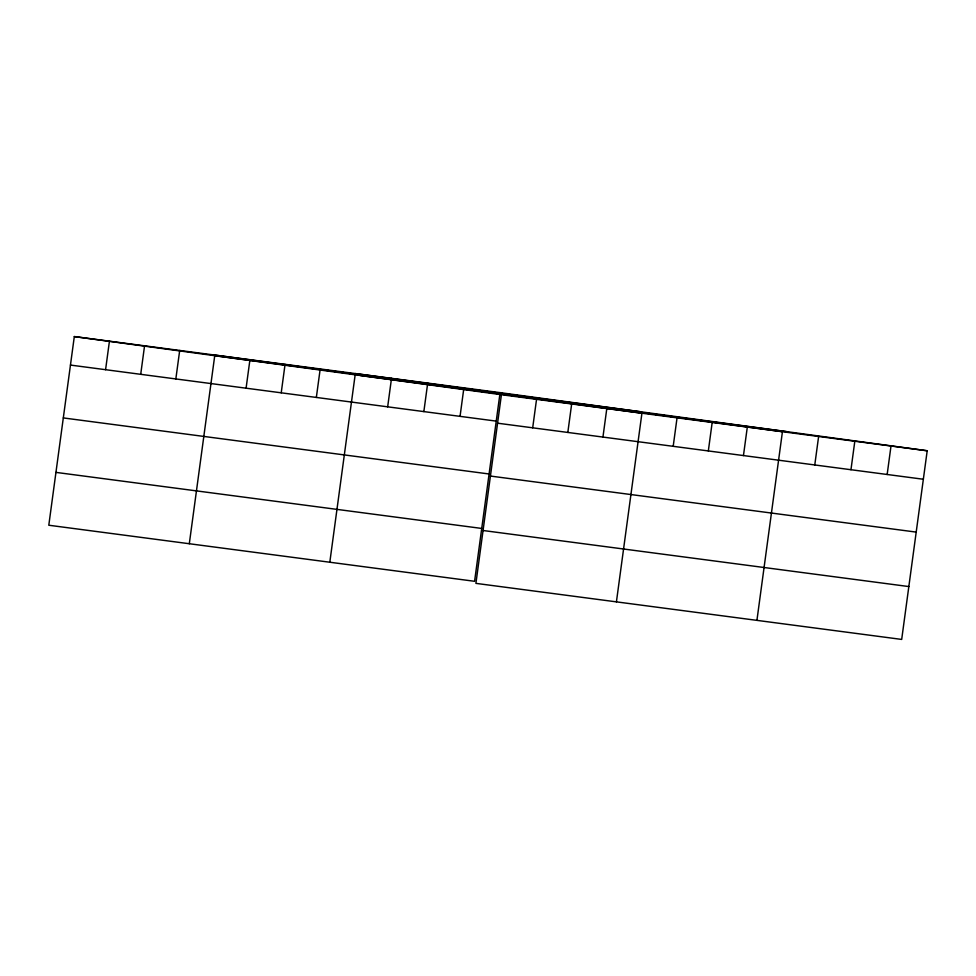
<?xml version="1.0" encoding="UTF-8"?>
<svg xmlns="http://www.w3.org/2000/svg" width="976" height="976" viewBox="0 0 976 976"><rect width="100%" height="100%" fill="white"/><g stroke="black" fill="none" stroke-linecap="round" stroke-linejoin="round"><path stroke-width="1.46" d="M500.09 392.633L74.31 336.574L48.8 525.234L474.58 581.293L500.09 392.633L927.2 450.766L901.69 639.426L475.91 583.367L501.42 394.707L927.2 450.766M105.579 369.697L109.434 341.21M140.715 374.32L144.558 345.833M175.839 378.944L179.694 350.457M189.307 543.73L214.818 355.081L641.927 413.202L616.417 601.863M246.086 388.192L249.941 359.705M281.222 392.816L285.065 364.329M316.346 397.439L320.201 368.952M329.815 562.237L355.325 373.576L782.435 431.709L756.925 620.358M387.667 406.833L391.51 378.346M423.852 411.591L427.708 383.104M460.05 416.362L463.893 387.875M532.689 427.817L536.544 399.33M567.825 432.441L571.668 403.954M602.948 437.065L606.804 408.578M673.196 446.325L677.051 417.826M708.332 450.949L712.175 422.462M743.456 455.572L747.311 427.085M814.777 464.954L818.62 436.467M850.962 469.724L854.817 441.237M887.16 474.495L891.003 445.995M215.257 355.764L641.037 411.823M360.473 375.528L786.253 431.587M70.455 365.073L496.235 421.12M497.565 423.194L923.345 479.253M63.306 417.923L489.086 473.982M490.416 476.056L916.208 532.103M55.949 472.384L481.729 528.443M483.059 530.505L908.839 586.564M74.31 336.574L501.42 394.707"/></g></svg>
